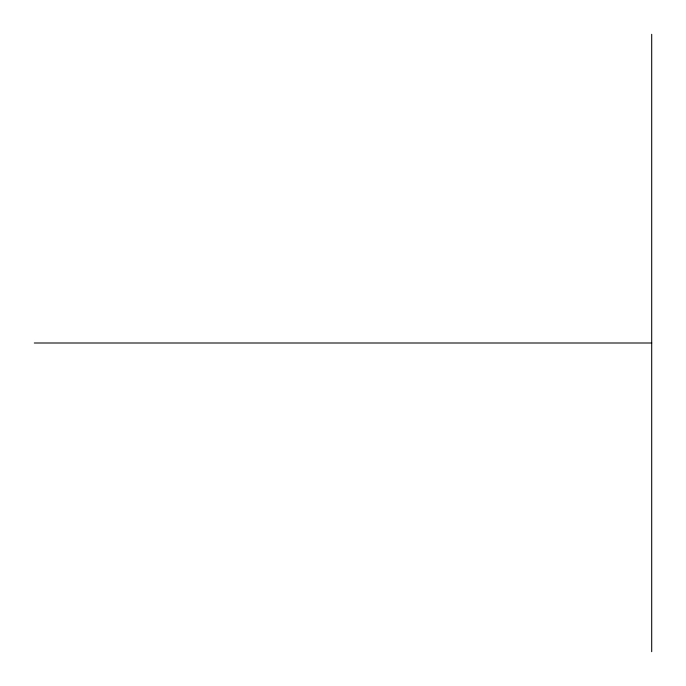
<?xml version="1.0" encoding="UTF-8"?>
<svg xmlns="http://www.w3.org/2000/svg" width="686" height="686" viewBox="0 0 686 686"><rect width="100%" height="100%" fill="white"/><g stroke="black" fill="none" stroke-linecap="round" stroke-linejoin="round"><path stroke-width="1.03" d="M34.3 343L651.7 343M651.7 34.3L651.7 651.7"/></g></svg>
